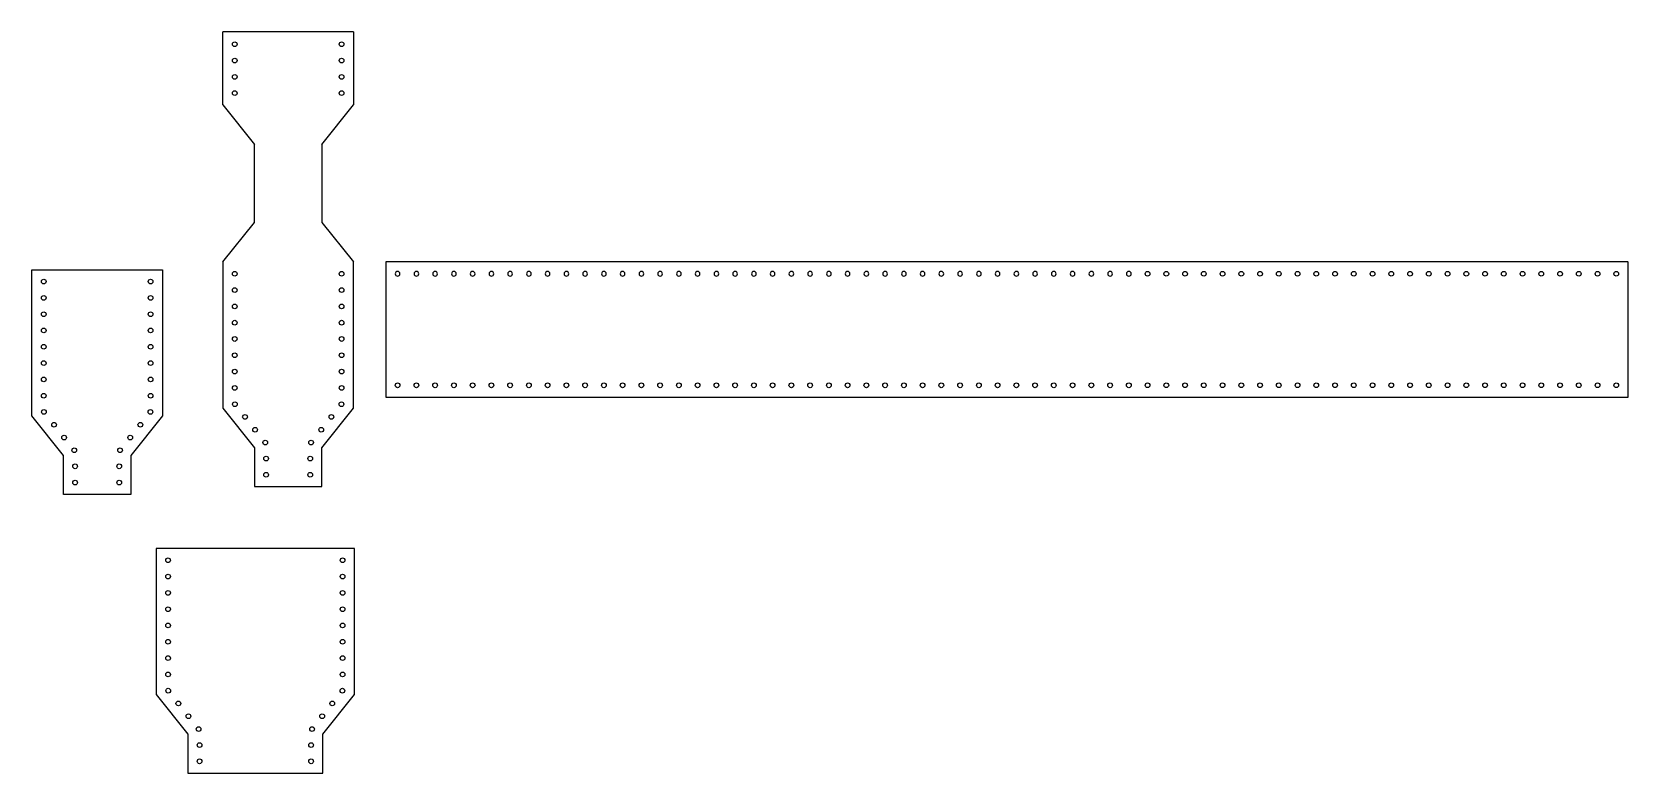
# Model space of a CAD drawing. Header units: millimetres. Extents: x 2179 to 2686, y 2167 to 2403.
import ezdxf

# ---------------------------------------------------------------- set-up
doc = ezdxf.new("R2010")
doc.units = ezdxf.units.MM

# ---------------------------------------------------------------- blocks, each defined once
blk = doc.blocks.new('*U11')
blk.add_circle((0, 0), 0.75)
blk = doc.blocks.new('*U12')
at = {"color": 0, "linetype": 'ByBlock', "lineweight": -2, "transparency": 16777216}
for p in [(2350.84, 2266.31), (2356.8, 2266.31), (2362.76, 2266.31), (2368.72, 2266.31), (2374.69, 2266.31), (2380.65, 2266.31), (2386.61, 2266.31), (2392.57, 2266.31), (2398.53, 2266.31), (2404.49, 2266.31), (2410.46, 2266.31), (2416.42, 2266.31), (2422.38, 2266.31), (2428.34, 2266.31), (2434.3, 2266.31), (2440.26, 2266.31), (2446.22, 2266.31), (2452.19, 2266.31), (2458.15, 2266.31), (2464.11, 2266.31), (2470.07, 2266.31), (2476.03, 2266.31), (2481.99, 2266.31), (2487.96, 2266.31), (2493.92, 2266.31), (2499.88, 2266.31), (2505.84, 2266.31), (2511.8, 2266.31), (2517.76, 2266.31), (2523.72, 2266.31), (2529.69, 2266.31), (2535.65, 2266.31), (2541.61, 2266.31), (2547.57, 2266.31), (2553.53, 2266.31), (2559.49, 2266.31), (2565.46, 2266.31), (2571.42, 2266.31), (2577.38, 2266.31), (2583.34, 2266.31)]:
    blk.add_blockref('*U11', p, dxfattribs=at)
blk = doc.blocks.new('*U13')
blk.add_circle((0, 0), 0.75)
blk = doc.blocks.new('*U14')
at = {"color": 0, "linetype": 'ByBlock', "lineweight": -2, "transparency": 16777216}
for p in [(2350.84, 2266.31), (2356.8, 2266.31), (2362.76, 2266.31), (2368.72, 2266.31), (2374.69, 2266.31), (2380.65, 2266.31), (2386.61, 2266.31), (2392.57, 2266.31), (2398.53, 2266.31), (2404.49, 2266.31), (2410.46, 2266.31), (2416.42, 2266.31), (2422.38, 2266.31), (2428.34, 2266.31), (2434.3, 2266.31), (2440.26, 2266.31), (2446.22, 2266.31), (2452.19, 2266.31), (2458.15, 2266.31), (2464.11, 2266.31), (2470.07, 2266.31), (2476.03, 2266.31), (2481.99, 2266.31), (2487.96, 2266.31), (2493.92, 2266.31), (2499.88, 2266.31), (2505.84, 2266.31), (2511.8, 2266.31), (2517.76, 2266.31), (2523.72, 2266.31), (2529.69, 2266.31), (2535.65, 2266.31), (2541.61, 2266.31), (2547.57, 2266.31), (2553.53, 2266.31), (2559.49, 2266.31), (2565.46, 2266.31), (2571.42, 2266.31), (2577.38, 2266.31), (2583.34, 2266.31)]:
    blk.add_blockref('*U13', p, dxfattribs=at)

msp = doc.modelspace()

# ---------------------------------------------------------------- linework, layer by layer
for p, q in [((2239.53, 2379.31), (2239.53, 2402.56)), ((2281.03, 2402.56), (2239.53, 2402.56)), ((2281.03, 2402.56), (2281.03, 2379.31)), ((2239.53, 2379.31), (2249.53, 2366.68)), ((2271.03, 2366.68), (2281.03, 2379.31)), ((2249.53, 2341.93), (2249.53, 2366.68)), ((2271.03, 2366.68), (2271.03, 2341.93)), ((2239.53, 2329.31), (2249.53, 2341.93)), ((2271.03, 2341.93), (2281.03, 2329.31)), ((2239.53, 2329.31), (2239.53, 2282.81)), ((2281.03, 2282.81), (2281.03, 2329.31)), ((2686.32, 2286.29), (2686.32, 2329.29)), ((2239.53, 2282.81), (2249.53, 2270.18)), ((2271.03, 2270.18), (2281.03, 2282.81)), ((2249.53, 2270.18), (2249.53, 2257.81)), ((2271.03, 2257.81), (2271.03, 2270.18)), ((2249.53, 2257.81), (2271.03, 2257.81)), ((2281.34, 2238.11), (2218.34, 2238.11)), ((2218.34, 2238.11), (2218.34, 2191.61)), ((2281.34, 2191.61), (2281.34, 2238.11)), ((2218.34, 2191.61), (2228.34, 2178.98)), ((2271.34, 2178.98), (2281.34, 2191.61)), ((2228.34, 2178.98), (2228.34, 2166.61)), ((2271.34, 2166.61), (2271.34, 2178.98)), ((2228.34, 2166.61), (2271.34, 2166.61))]:
    msp.add_line(p, q)
msp.add_lwpolyline([(2188.8, 2267.71), (2178.8, 2280.33), (2178.8, 2326.83), (2220.3, 2326.83), (2220.3, 2280.33), (2210.3, 2267.71), (2210.3, 2255.33), (2188.8, 2255.33)], close=True)
msp.add_lwpolyline([(2686.34, 2329.31), (2291.34, 2329.31), (2291.34, 2286.31), (2686.34, 2286.31)])
for centre in [(2243.28, 2398.63), (2277.28, 2398.63), (2243.28, 2393.44), (2277.28, 2393.44), (2243.28, 2388.25), (2277.28, 2388.25), (2243.28, 2383.06), (2277.28, 2383.06), (2243.28, 2325.56), (2277.28, 2325.56), (2533.55, 2325.56), (2539.51, 2325.56), (2545.47, 2325.56), (2551.43, 2325.56), (2557.4, 2325.56), (2563.36, 2325.56), (2569.32, 2325.56), (2575.28, 2325.56), (2581.24, 2325.56), (2587.2, 2325.56), (2593.17, 2325.56), (2599.13, 2325.56), (2605.09, 2325.56), (2611.05, 2325.56), (2617.01, 2325.56), (2622.97, 2325.56), (2628.93, 2325.56), (2634.9, 2325.56), (2640.86, 2325.56), (2646.82, 2325.56), (2652.78, 2325.56), (2658.74, 2325.56), (2664.7, 2325.56), (2670.67, 2325.56), (2676.63, 2325.56), (2682.59, 2325.56), (2182.55, 2323.08), (2216.55, 2323.08), (2243.28, 2320.37), (2277.28, 2320.37), (2182.55, 2317.89), (2216.55, 2317.89), (2243.28, 2315.18), (2277.28, 2315.18), (2182.55, 2312.7), (2216.55, 2312.7), (2243.28, 2309.99), (2277.28, 2309.99), (2182.55, 2307.51), (2216.55, 2307.51), (2243.28, 2304.8), (2277.28, 2304.8), (2182.55, 2302.32), (2216.55, 2302.32), (2243.28, 2299.61), (2277.28, 2299.61), (2182.55, 2297.13), (2216.55, 2297.13), (2243.28, 2294.41), (2277.28, 2294.41), (2182.55, 2291.94), (2216.55, 2291.94), (2243.28, 2289.22), (2277.28, 2289.22), (2533.55, 2290.06), (2539.51, 2290.06), (2545.47, 2290.06), (2551.43, 2290.06), (2557.4, 2290.06), (2563.36, 2290.06), (2569.32, 2290.06), (2575.28, 2290.06), (2581.24, 2290.06), (2587.2, 2290.06), (2593.17, 2290.06), (2599.13, 2290.06), (2605.09, 2290.06), (2611.05, 2290.06), (2617.01, 2290.06), (2622.97, 2290.06), (2628.93, 2290.06), (2634.9, 2290.06), (2640.86, 2290.06), (2646.82, 2290.06), (2652.78, 2290.06), (2658.74, 2290.06), (2664.7, 2290.06), (2670.67, 2290.06), (2676.63, 2290.06), (2682.59, 2290.06), (2182.55, 2286.75), (2216.55, 2286.75), (2243.33, 2284.05), (2277.23, 2284.05), (2182.6, 2281.58), (2216.5, 2281.58), (2246.56, 2279.98), (2274.01, 2279.98), (2185.83, 2277.51), (2189.05, 2273.44), (2210.06, 2273.44), (2213.28, 2277.51), (2249.78, 2275.91), (2270.78, 2275.91), (2192.27, 2269.37), (2206.83, 2269.37), (2253, 2271.84), (2267.56, 2271.84), (2192.55, 2264.27), (2206.55, 2264.27), (2253.28, 2266.75), (2267.28, 2266.75), (2192.55, 2259.08), (2206.55, 2259.08), (2253.28, 2261.56), (2267.28, 2261.56), (2222.09, 2234.36), (2277.59, 2234.36), (2222.09, 2229.17), (2277.59, 2229.17), (2222.09, 2223.98), (2277.59, 2223.98), (2222.09, 2218.79), (2277.59, 2218.79), (2222.09, 2213.6), (2277.59, 2213.6), (2222.09, 2208.4), (2277.59, 2208.4), (2222.09, 2203.21), (2277.59, 2203.21), (2222.09, 2198.02), (2277.59, 2198.02), (2222.14, 2192.85), (2277.53, 2192.85), (2225.36, 2188.78), (2274.31, 2188.78), (2228.58, 2184.71), (2271.09, 2184.71), (2231.81, 2180.64), (2267.87, 2180.64), (2232.09, 2175.55), (2267.59, 2175.55), (2232.09, 2170.36), (2267.59, 2170.36)]:
    msp.add_circle(centre, 0.75)

# ---------------------------------------------------------------- block references
at = {"xscale": -1, "rotation": 180}
msp.add_blockref('*U14', (-55.75, 4591.87), dxfattribs=at)
msp.add_blockref('*U12', (-55.75, 23.74))

doc.saveas('drawing.dxf')
